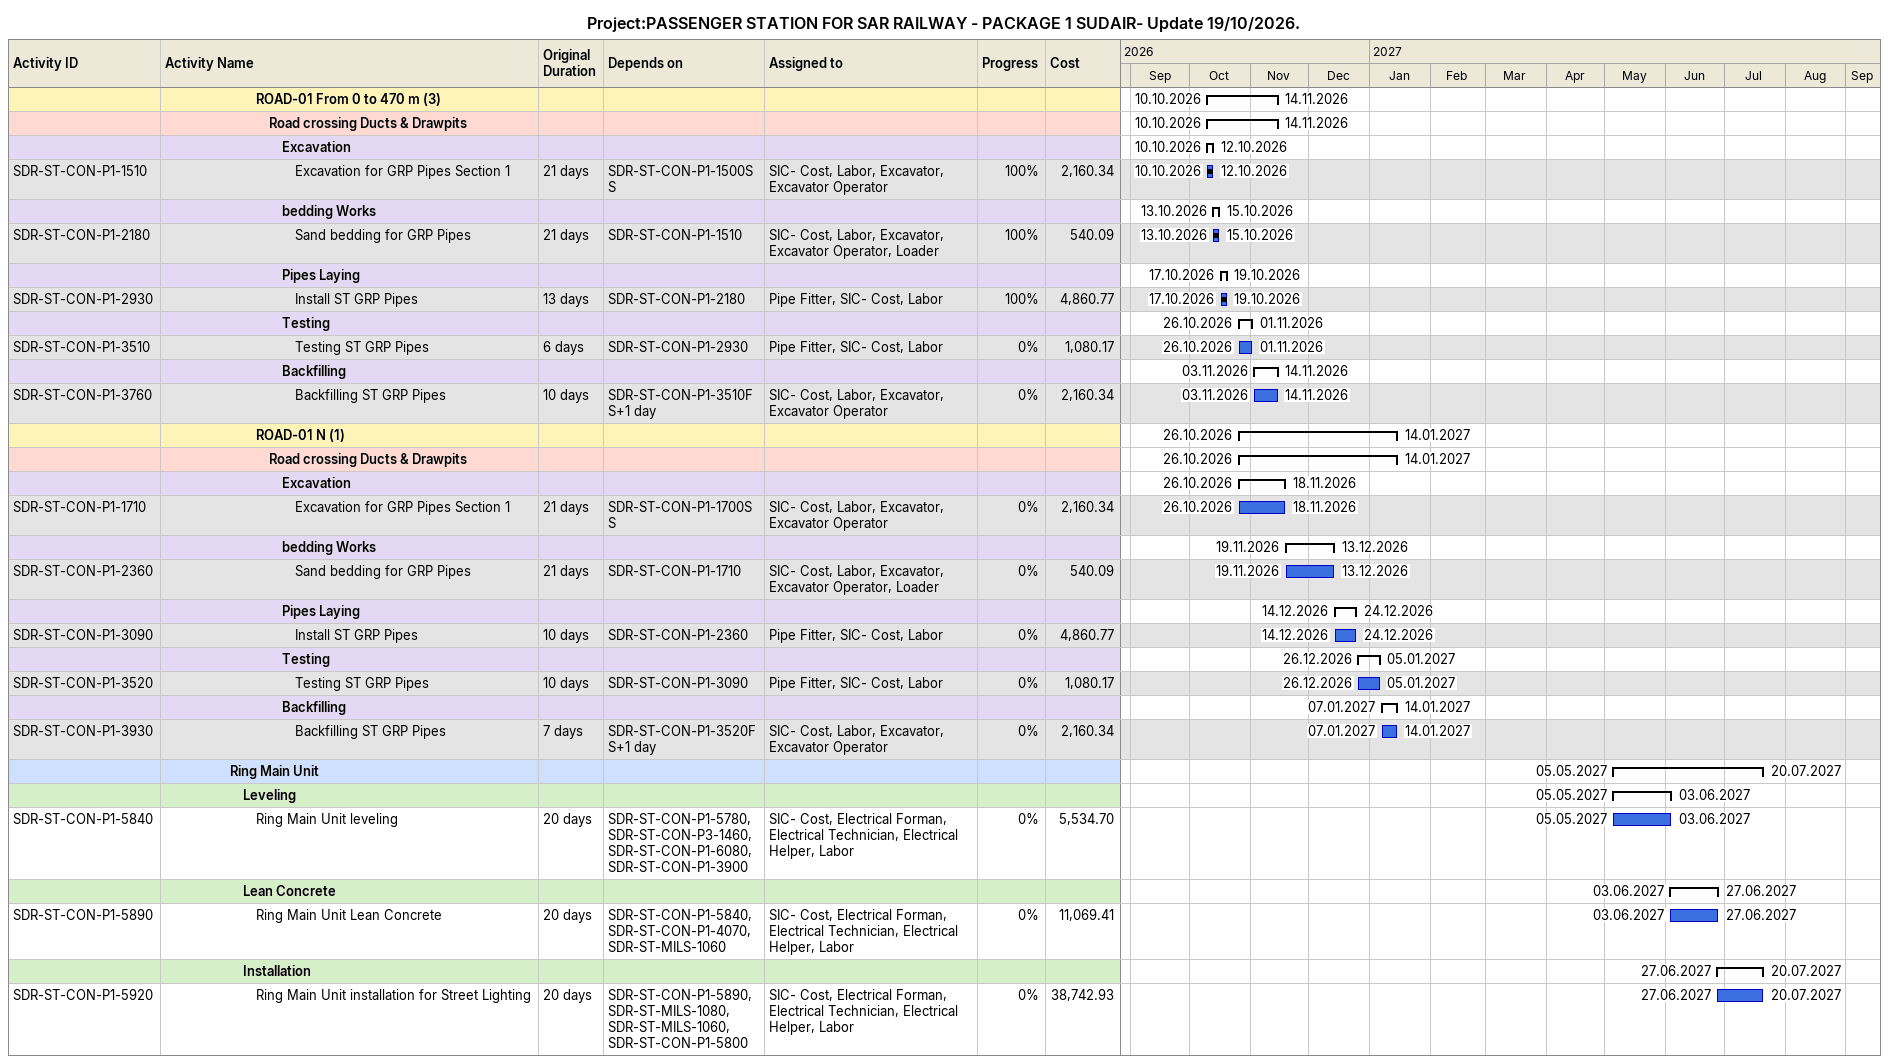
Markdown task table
Project:PASSENGER STATION FOR SAR RAILWAY - PACKAGE 1 SUDAIR- Update 19/10/2026.

| ID | Level | Task | Original duration | Start | Finish | Predecessors | Resources | % complete | Cost |
|---|---|---|---|---|---|---|---|---|---|
|  | 8 | **ROAD-01 From 0 to 470 m (3)** |  | 2026-10-10 | 2026-11-14 |  |  |  |  |
|  | 9 | **Road crossing Ducts & Drawpits** |  | 2026-10-10 | 2026-11-14 |  |  |  |  |
|  | 10 | **Excavation** |  | 2026-10-10 | 2026-10-12 |  |  |  |  |
| SDR-ST-CON-P1-1510 | 11 | Excavation for GRP Pipes Section 1 | 21d | 2026-10-10 | 2026-10-12 | SDR-ST-CON-P1-1500SS | SIC- Cost, Labor, Excavator, Excavator Operator | 100 | 2160.34 |
|  | 10 | **bedding Works** |  | 2026-10-13 | 2026-10-15 |  |  |  |  |
| SDR-ST-CON-P1-2180 | 11 | Sand bedding for GRP Pipes | 21d | 2026-10-13 | 2026-10-15 | SDR-ST-CON-P1-1510 | SIC- Cost, Labor, Excavator, Excavator Operator, Loader | 100 | 540.09 |
|  | 10 | **Pipes Laying** |  | 2026-10-17 | 2026-10-19 |  |  |  |  |
| SDR-ST-CON-P1-2930 | 11 | Install ST GRP Pipes | 13d | 2026-10-17 | 2026-10-19 | SDR-ST-CON-P1-2180 | Pipe Fitter, SIC- Cost, Labor | 100 | 4860.77 |
|  | 10 | **Testing** |  | 2026-10-26 | 2026-11-01 |  |  |  |  |
| SDR-ST-CON-P1-3510 | 11 | Testing ST GRP Pipes | 6d | 2026-10-26 | 2026-11-01 | SDR-ST-CON-P1-2930 | Pipe Fitter, SIC- Cost, Labor | 0 | 1080.17 |
|  | 10 | **Backfilling** |  | 2026-11-03 | 2026-11-14 |  |  |  |  |
| SDR-ST-CON-P1-3760 | 11 | Backfilling ST GRP Pipes | 10d | 2026-11-03 | 2026-11-14 | SDR-ST-CON-P1-3510FS+1d | SIC- Cost, Labor, Excavator, Excavator Operator | 0 | 2160.34 |
|  | 8 | **ROAD-01 N (1)** |  | 2026-10-26 | 2027-01-14 |  |  |  |  |
|  | 9 | **Road crossing Ducts & Drawpits** |  | 2026-10-26 | 2027-01-14 |  |  |  |  |
|  | 10 | **Excavation** |  | 2026-10-26 | 2026-11-18 |  |  |  |  |
| SDR-ST-CON-P1-1710 | 11 | Excavation for GRP Pipes Section 1 | 21d | 2026-10-26 | 2026-11-18 | SDR-ST-CON-P1-1700SS | SIC- Cost, Labor, Excavator, Excavator Operator | 0 | 2160.34 |
|  | 10 | **bedding Works** |  | 2026-11-19 | 2026-12-13 |  |  |  |  |
| SDR-ST-CON-P1-2360 | 11 | Sand bedding for GRP Pipes | 21d | 2026-11-19 | 2026-12-13 | SDR-ST-CON-P1-1710 | SIC- Cost, Labor, Excavator, Excavator Operator, Loader | 0 | 540.09 |
|  | 10 | **Pipes Laying** |  | 2026-12-14 | 2026-12-24 |  |  |  |  |
| SDR-ST-CON-P1-3090 | 11 | Install ST GRP Pipes | 10d | 2026-12-14 | 2026-12-24 | SDR-ST-CON-P1-2360 | Pipe Fitter, SIC- Cost, Labor | 0 | 4860.77 |
|  | 10 | **Testing** |  | 2026-12-26 | 2027-01-05 |  |  |  |  |
| SDR-ST-CON-P1-3520 | 11 | Testing ST GRP Pipes | 10d | 2026-12-26 | 2027-01-05 | SDR-ST-CON-P1-3090 | Pipe Fitter, SIC- Cost, Labor | 0 | 1080.17 |
|  | 10 | **Backfilling** |  | 2027-01-07 | 2027-01-14 |  |  |  |  |
| SDR-ST-CON-P1-3930 | 11 | Backfilling ST GRP Pipes | 7d | 2027-01-07 | 2027-01-14 | SDR-ST-CON-P1-3520FS+1d | SIC- Cost, Labor, Excavator, Excavator Operator | 0 | 2160.34 |
|  | 6 | **Ring Main Unit** |  | 2027-05-05 | 2027-07-20 |  |  |  |  |
|  | 7 | **Leveling** |  | 2027-05-05 | 2027-06-03 |  |  |  |  |
| SDR-ST-CON-P1-5840 | 8 | Ring Main Unit leveling | 20d | 2027-05-05 | 2027-06-03 | SDR-ST-CON-P1-5780, SDR-ST-CON-P3-1460, SDR-ST-CON-P1-6080, SDR-ST-CON-P1-3900 | SIC- Cost, Electrical Forman, Electrical Technician, Electrical Helper, Labor | 0 | 5534.70 |
|  | 7 | **Lean Concrete** |  | 2027-06-03 | 2027-06-27 |  |  |  |  |
| SDR-ST-CON-P1-5890 | 8 | Ring Main Unit Lean Concrete | 20d | 2027-06-03 | 2027-06-27 | SDR-ST-CON-P1-5840, SDR-ST-CON-P1-4070, SDR-ST-MILS-1060 | SIC- Cost, Electrical Forman, Electrical Technician, Electrical Helper, Labor | 0 | 11069.41 |
|  | 7 | **Installation** |  | 2027-06-27 | 2027-07-20 |  |  |  |  |
| SDR-ST-CON-P1-5920 | 8 | Ring Main Unit installation for Street Lighting | 20d | 2027-06-27 | 2027-07-20 | SDR-ST-CON-P1-5890, SDR-ST-MILS-1080, SDR-ST-MILS-1060, SDR-ST-CON-P1-5800 | SIC- Cost, Electrical Forman, Electrical Technician, Electrical Helper, Labor | 0 | 38742.93 |
